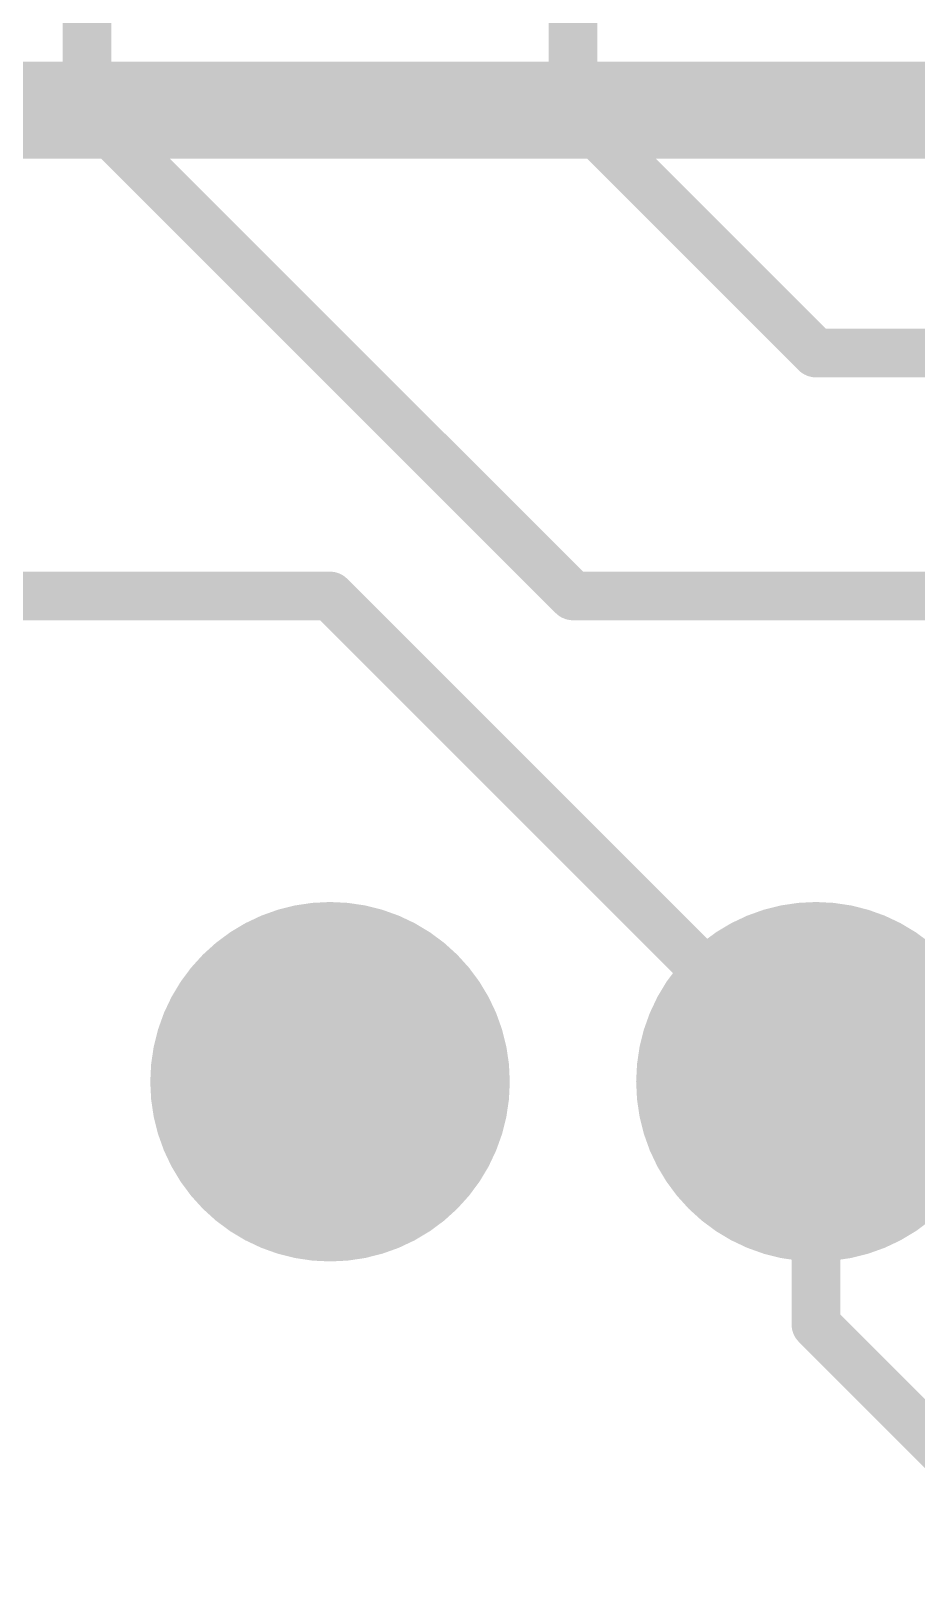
# Model space of a CAD drawing. Extents: x -15.6 to 66.2, y -11.4 to 53.5.
# Drawn here: x 13.68 to 18.31, y 18.92 to 27.08 of the extents above; entities that cross this region are included whole.
import ezdxf

# ---------------------------------------------------------------- set-up
doc = ezdxf.new("R2010")
doc.units = 0
for name, color, linetype in [('1', 12, 'CONTINUOUS'), ('16', 132, 'CONTINUOUS'), ('17', 110, 'CONTINUOUS')]:
    doc.layers.add(name, color=color, linetype=linetype)

# ---------------------------------------------------------------- blocks, each defined once
blk = doc.blocks.new('ROUNDP')
at = {"const_width": 0.5}
blk.add_lwpolyline([(0, -0.25, 1), (0, 0.25, 1), (0, -0.25)], format="xyb", dxfattribs=at)

msp = doc.modelspace()

# ---------------------------------------------------------------- linework, layer by layer
at = {"layer": '1', "const_width": 0.254}
for points in [[(16.51, 26.67), (16.51, 35.56)], [(13.97, 26.67), (13.97, 30.48)], [(16.51, 24.13), (13.97, 26.67)], [(17.78, 25.4), (16.51, 26.67)], [(20.32, 25.4), (17.78, 25.4)], [(6.35, 24.13), (15.24, 24.13)], [(15.24, 24.13), (17.78, 21.59)], [(16.51, 24.13), (22.86, 24.13)], [(17.78, 21.59), (17.78, 20.32)], [(17.78, 20.32), (19.05, 19.05)]]:
    msp.add_lwpolyline(points, dxfattribs=at)
at = {"layer": '1', "const_width": 0.127}
for points in [[(14.0149, 26.7149, 1), (13.9251, 26.6251)], [(16.5549, 26.7149, 1), (16.4651, 26.6251)], [(13.9065, 26.67, 1), (14.0335, 26.67)], [(16.4465, 26.67, 1), (16.5735, 26.67)], [(17.78, 25.4635, 1), (17.78, 25.3365)], [(17.7351, 25.3551, 1), (17.8249, 25.4449)], [(15.2849, 24.1749, 1), (15.1951, 24.0851)], [(15.24, 24.0665, 1), (15.24, 24.1935)], [(16.51, 24.1935, 1), (16.51, 24.0665)], [(16.4651, 24.0851, 1), (16.5549, 24.1749)], [(17.8435, 21.59, 1), (17.7165, 21.59)], [(17.7351, 21.5451, 1), (17.8249, 21.6349)], [(17.8249, 20.3649, 1), (17.7351, 20.2751)], [(17.7165, 20.32, 1), (17.8435, 20.32)]]:
    msp.add_lwpolyline(points, format="xyb", dxfattribs=at)
at = {"layer": '16', "const_width": 0.508}
msp.add_lwpolyline([(27.94, 26.67), (3.81, 26.67)], dxfattribs=at)

# ---------------------------------------------------------------- block references
at = {"layer": '17', "xscale": 1.8796, "yscale": 1.8796, "rotation": 270}
for p in [(15.24, 21.59), (15.24, 21.59), (17.78, 21.59), (17.78, 21.59)]:
    msp.add_blockref('ROUNDP', p, dxfattribs=at)

doc.saveas('drawing.dxf')
